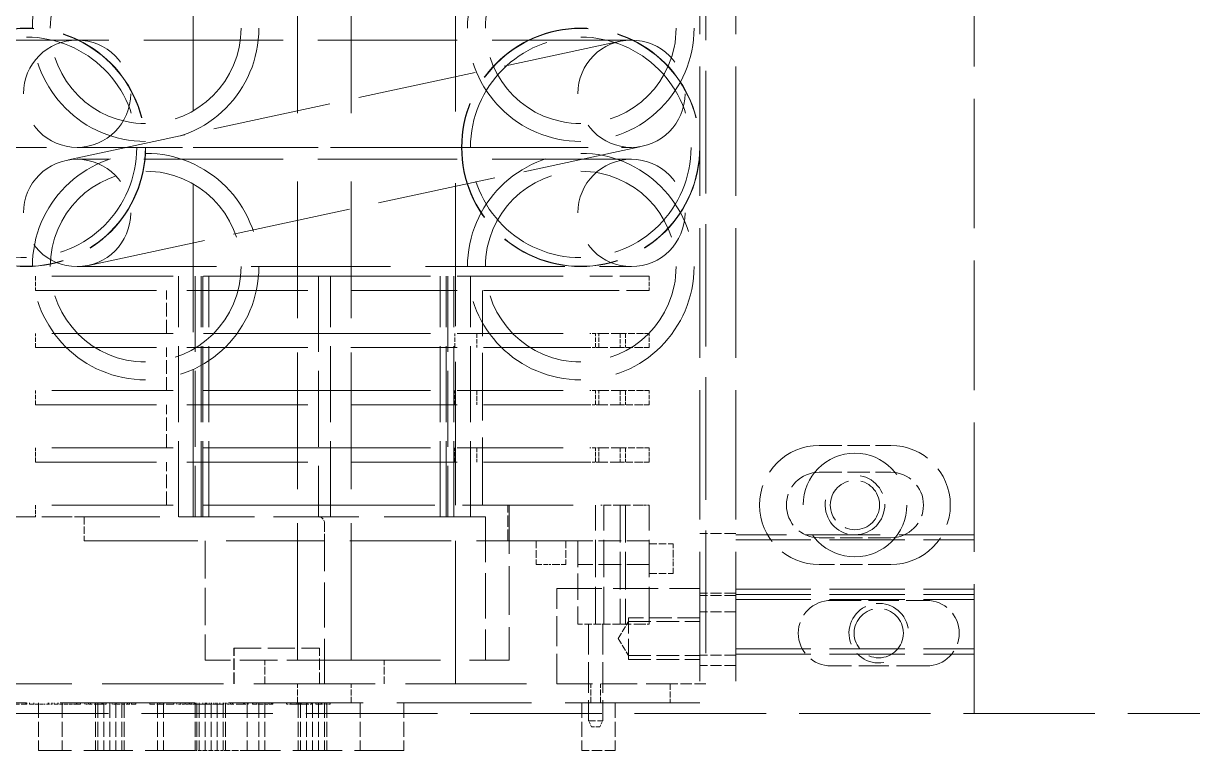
# Model space of a CAD drawing. Header units: millimetres. Extents: x 0 to 5945, y 0 to 4205.
# Drawn here: x 1656.8 to 1754.9, y 2427.4 to 2488.4 of the extents above; entities that cross this region are included whole.
import ezdxf

# ---------------------------------------------------------------- set-up
doc = ezdxf.new("R2010")
doc.units = ezdxf.units.MM
doc.header["$LTSCALE"] = 5
doc.linetypes.add('DASHED', pattern=[0.2067, 0.1654, -0.0413])
doc.layers.add('가려진 것(ISO)', color=2, linetype='DASHED', lineweight=18)

msp = doc.modelspace()

# ---------------------------------------------------------------- linework, layer by layer
at = {"layer": '가려진 것(ISO)', "ltscale": 13.131522}
for p, q in [((1713.576, 2525.457), (1713.576, 2430.457)), ((1716.576, 2525.457), (1716.576, 2430.457)), ((1736.576, 2430.457), (1736.576, 2525.457))]:
    msp.add_line(p, q, dxfattribs=at)
at = {"layer": '가려진 것(ISO)', "ltscale": 14.513788}
for p in [(1693.077, 2522.957), (1693.077, 2432.957)]:
    msp.add_line(p, (1693.077, 2477.957), dxfattribs=at)
at = {"layer": '가려진 것(ISO)', "ltscale": 12.44039}
msp.add_line((1714.076, 2522.957), (1714.076, 2432.957), dxfattribs=at)
at = {"layer": '가려진 것(ISO)', "ltscale": 13.868731}
for p, q in [((1679.827, 2520.957), (1679.827, 2477.957)), ((1684.327, 2520.957), (1684.327, 2477.957)), ((1679.827, 2434.957), (1679.827, 2477.957)), ((1684.327, 2434.957), (1684.327, 2477.957))]:
    msp.add_line(p, q, dxfattribs=at)
at = {"layer": '가려진 것(ISO)', "ltscale": 14.997581}
for p in [(1671.077, 2508.957), (1671.077, 2446.957)]:
    msp.add_line(p, (1671.077, 2477.957), dxfattribs=at)
at = {"layer": '가려진 것(ISO)', "ltscale": 12.267606}
msp.add_line((1661.327, 2486.957), (1604.827, 2486.957), dxfattribs=at)
at = {"layer": '가려진 것(ISO)', "ltscale": 12.048374}
for p, q in [((1706.881, 2486.856), (1660.381, 2476.856)), ((1662.273, 2468.058), (1708.773, 2478.058))]:
    msp.add_line(p, q, dxfattribs=at)
at = {"layer": '가려진 것(ISO)', "ltscale": 14.134887}
for p, q in [((1707.827, 2486.957), (1661.327, 2486.957)), ((1707.827, 2476.957), (1661.327, 2476.957)), ((1661.327, 2467.957), (1707.827, 2467.957))]:
    msp.add_line(p, q, dxfattribs=at)
at = {"layer": '가려진 것(ISO)', "ltscale": 15.070727}
msp.add_line((1630.728, 2477.957), (1661.327, 2477.957), dxfattribs=at)
at = {"layer": '가려진 것(ISO)', "ltscale": 10.700123}
msp.add_line((1661.327, 2477.957), (1671.077, 2477.957), dxfattribs=at)
at = {"layer": '가려진 것(ISO)', "ltscale": 11.145789}
for p, q in [((1671.077, 2477.957), (1693.077, 2477.957)), ((1693.077, 2477.957), (1671.077, 2477.957))]:
    msp.add_line(p, q, dxfattribs=at)
at = {"layer": '가려진 것(ISO)', "ltscale": 13.458772}
msp.add_line((1693.077, 2477.957), (1707.827, 2477.957), dxfattribs=at)
at = {"layer": '가려진 것(ISO)', "ltscale": 12.2857}
for p, q in [((1682.077, 2467.157), (1657.827, 2467.157)), ((1657.827, 2465.957), (1682.077, 2465.957)), ((1682.077, 2462.357), (1657.827, 2462.357)), ((1657.827, 2461.157), (1682.077, 2461.157)), ((1682.077, 2457.557), (1657.827, 2457.557)), ((1657.827, 2456.357), (1682.077, 2456.357)), ((1682.077, 2452.757), (1657.827, 2452.757)), ((1657.827, 2451.557), (1682.077, 2451.557)), ((1682.077, 2447.957), (1657.827, 2447.957))]:
    msp.add_line(p, q, dxfattribs=at)
at = {"layer": '가려진 것(ISO)', "ltscale": 0.457027}
for p, q in [((1657.827, 2467.157), (1657.827, 2465.957)), ((1709.327, 2467.157), (1709.327, 2465.957)), ((1657.827, 2461.157), (1657.827, 2462.357)), ((1693, 2461.157), (1693, 2462.357)), ((1693, 2461.157), (1693, 2462.357)), ((1694.856, 2462.357), (1694.856, 2461.157)), ((1704.823, 2461.157), (1704.823, 2462.357)), ((1705.104, 2461.157), (1705.104, 2462.357)), ((1706.869, 2462.357), (1706.869, 2461.157)), ((1707.327, 2462.357), (1707.327, 2461.157)), ((1709.327, 2461.157), (1709.327, 2462.357)), ((1657.827, 2456.357), (1657.827, 2457.557)), ((1693, 2456.357), (1693, 2457.557)), ((1693, 2456.357), (1693, 2457.557)), ((1694.856, 2457.557), (1694.856, 2456.357)), ((1704.823, 2456.357), (1704.823, 2457.557)), ((1705.104, 2456.357), (1705.104, 2457.557)), ((1706.869, 2457.557), (1706.869, 2456.357)), ((1707.327, 2457.557), (1707.327, 2456.357)), ((1709.327, 2456.357), (1709.327, 2457.557)), ((1657.827, 2451.557), (1657.827, 2452.757)), ((1693, 2451.557), (1693, 2452.757)), ((1693, 2451.557), (1693, 2452.757)), ((1694.856, 2452.757), (1694.856, 2451.557)), ((1704.823, 2451.557), (1704.823, 2452.757)), ((1705.104, 2451.557), (1705.104, 2452.757)), ((1706.869, 2452.757), (1706.869, 2451.557)), ((1707.327, 2452.757), (1707.327, 2451.557)), ((1709.327, 2451.557), (1709.327, 2452.757))]:
    msp.add_line(p, q, dxfattribs=at)
at = {"layer": '가려진 것(ISO)', "ltscale": 7.694874}
for p, q in [((1669.827, 2446.957), (1669.827, 2467.157)), ((1671.227, 2467.157), (1671.227, 2446.957)), ((1671.727, 2446.957), (1671.727, 2467.157)), ((1671.868, 2446.957), (1671.868, 2467.157)), ((1672.368, 2446.957), (1672.368, 2467.157)), ((1681.577, 2467.157), (1681.577, 2446.957)), ((1682.577, 2446.957), (1682.577, 2467.157)), ((1691.786, 2446.957), (1691.786, 2467.157)), ((1692.286, 2446.957), (1692.286, 2467.157)), ((1692.427, 2467.157), (1692.427, 2446.957)), ((1692.927, 2446.957), (1692.927, 2467.157)), ((1694.327, 2446.957), (1694.327, 2467.157))]:
    msp.add_line(p, q, dxfattribs=at)
at = {"layer": '가려진 것(ISO)', "ltscale": 10.764393}
for p, q in [((1682.077, 2467.157), (1704.327, 2467.157)), ((1704.327, 2465.957), (1682.077, 2465.957)), ((1682.077, 2462.357), (1704.327, 2462.357)), ((1704.327, 2461.157), (1682.077, 2461.157)), ((1682.077, 2457.557), (1704.327, 2457.557)), ((1704.327, 2456.357), (1682.077, 2456.357)), ((1682.077, 2452.757), (1704.327, 2452.757)), ((1704.327, 2451.557), (1682.077, 2451.557))]:
    msp.add_line(p, q, dxfattribs=at)
at = {"layer": '가려진 것(ISO)', "ltscale": 2.991791}
for p, q in [((1709.327, 2467.157), (1704.327, 2467.157)), ((1704.327, 2465.957), (1709.327, 2465.957))]:
    msp.add_line(p, q, dxfattribs=at)
at = {"layer": '가려진 것(ISO)', "ltscale": 1.371282}
for p, q in [((1668.827, 2462.357), (1668.827, 2465.957)), ((1668.827, 2457.557), (1668.827, 2461.157)), ((1668.827, 2452.757), (1668.827, 2456.357)), ((1668.827, 2447.957), (1668.827, 2451.557))]:
    msp.add_line(p, q, dxfattribs=at)
at = {"layer": '가려진 것(ISO)', "ltscale": 6.856808}
msp.add_line((1695.327, 2447.957), (1695.327, 2465.957), dxfattribs=at)
at = {"layer": '가려진 것(ISO)', "ltscale": 0.117238}
for p, q in [((1704.635, 2462.357), (1704.327, 2462.357)), ((1704.327, 2461.157), (1704.635, 2461.157)), ((1704.635, 2457.557), (1704.327, 2457.557)), ((1704.327, 2456.357), (1704.635, 2456.357)), ((1704.635, 2452.757), (1704.327, 2452.757)), ((1704.327, 2451.557), (1704.635, 2451.557))]:
    msp.add_line(p, q, dxfattribs=at)
at = {"layer": '가려진 것(ISO)', "ltscale": 0.287355}
for p, q in [((1704.635, 2462.357), (1705.104, 2462.357)), ((1705.104, 2461.157), (1704.635, 2461.157)), ((1704.635, 2457.557), (1705.104, 2457.557)), ((1705.104, 2456.357), (1704.635, 2456.357)), ((1704.635, 2452.757), (1705.104, 2452.757)), ((1705.104, 2451.557), (1704.635, 2451.557))]:
    msp.add_line(p, q, dxfattribs=at)
at = {"layer": '가려진 것(ISO)', "ltscale": 0.985736}
for p, q in [((1705.104, 2462.357), (1706.869, 2462.357)), ((1706.869, 2461.157), (1705.104, 2461.157)), ((1705.104, 2457.557), (1706.869, 2457.557)), ((1706.869, 2456.357), (1705.104, 2456.357)), ((1705.104, 2452.757), (1706.869, 2452.757)), ((1706.869, 2451.557), (1705.104, 2451.557))]:
    msp.add_line(p, q, dxfattribs=at)
at = {"layer": '가려진 것(ISO)', "ltscale": 0.670617}
for p, q in [((1706.869, 2462.357), (1708.63, 2462.357)), ((1708.63, 2461.157), (1706.869, 2461.157)), ((1706.869, 2457.557), (1708.63, 2457.557)), ((1708.63, 2456.357), (1706.869, 2456.357)), ((1706.869, 2452.757), (1708.63, 2452.757)), ((1708.63, 2451.557), (1706.869, 2451.557))]:
    msp.add_line(p, q, dxfattribs=at)
at = {"layer": '가려진 것(ISO)', "ltscale": 0.242476}
for p, q in [((1708.63, 2462.357), (1709.108, 2462.357)), ((1709.108, 2461.157), (1708.63, 2461.157)), ((1708.63, 2457.557), (1709.108, 2457.557)), ((1709.108, 2456.357), (1708.63, 2456.357)), ((1708.63, 2452.757), (1709.108, 2452.757)), ((1709.108, 2451.557), (1708.63, 2451.557))]:
    msp.add_line(p, q, dxfattribs=at)
at = {"layer": '가려진 것(ISO)', "ltscale": 0.566028}
for p, q in [((1709.327, 2462.357), (1709.108, 2462.357)), ((1709.108, 2461.157), (1709.327, 2461.157)), ((1709.327, 2457.557), (1709.108, 2457.557)), ((1709.108, 2456.357), (1709.327, 2456.357)), ((1709.327, 2452.757), (1709.108, 2452.757)), ((1709.108, 2451.557), (1709.327, 2451.557))]:
    msp.add_line(p, q, dxfattribs=at)
at = {"layer": '가려진 것(ISO)', "ltscale": 2.285536}
for p, q in [((1723.576, 2452.957), (1729.576, 2452.957)), ((1723.576, 2450.707), (1729.576, 2450.707)), ((1729.576, 2445.207), (1723.576, 2445.207)), ((1709.327, 2444.957), (1703.327, 2444.957)), ((1709.327, 2442.957), (1703.327, 2442.957)), ((1729.576, 2442.957), (1723.576, 2442.957)), ((1713.576, 2438.507), (1707.576, 2438.507)), ((1707.576, 2438.182), (1713.576, 2438.182)), ((1707.576, 2435.332), (1713.576, 2435.332)), ((1707.576, 2435.007), (1713.576, 2435.007))]:
    msp.add_line(p, q, dxfattribs=at)
at = {"layer": '가려진 것(ISO)', "ltscale": 0.380839}
msp.add_line((1657.827, 2447.957), (1657.827, 2446.957), dxfattribs=at)
at = {"layer": '가려진 것(ISO)', "ltscale": 11.209899}
msp.add_line((1682.077, 2447.957), (1705.248, 2447.957), dxfattribs=at)
at = {"layer": '가려진 것(ISO)', "ltscale": 1.142718}
for p, q in [((1697.447, 2444.957), (1697.447, 2447.957)), ((1716.576, 2445.557), (1713.576, 2445.557)), ((1716.576, 2440.557), (1713.576, 2440.557)), ((1716.576, 2440.357), (1713.576, 2440.357)), ((1716.576, 2439.007), (1713.576, 2439.007)), ((1674.482, 2432.957), (1674.482, 2435.957)), ((1674.507, 2432.957), (1674.507, 2435.957)), ((1681.669, 2432.957), (1681.669, 2435.957)), ((1716.576, 2435.357), (1713.576, 2435.357)), ((1716.576, 2434.507), (1713.576, 2434.507)), ((1714.076, 2432.957), (1711.076, 2432.957))]:
    msp.add_line(p, q, dxfattribs=at)
at = {"layer": '가려진 것(ISO)', "ltscale": 4.952111}
msp.add_line((1697.577, 2447.957), (1697.577, 2434.957), dxfattribs=at)
at = {"layer": '가려진 것(ISO)', "ltscale": 3.809293}
for p, q in [((1704.823, 2437.957), (1704.823, 2447.957)), ((1705.498, 2437.957), (1705.498, 2447.957)), ((1706.869, 2447.957), (1706.869, 2437.957)), ((1707.327, 2447.957), (1707.327, 2437.957)), ((1709.327, 2437.957), (1709.327, 2447.957)), ((1672.077, 2444.957), (1672.077, 2434.957)), ((1682.077, 2434.957), (1672.077, 2434.957))]:
    msp.add_line(p, q, dxfattribs=at)
at = {"layer": '가려진 것(ISO)', "ltscale": 0.149495}
for p, q in [((1705.248, 2447.957), (1705.498, 2447.957)), ((1705.498, 2437.957), (1705.248, 2437.957))]:
    msp.add_line(p, q, dxfattribs=at)
at = {"layer": '가려진 것(ISO)', "ltscale": 0.765764}
for p, q in [((1705.498, 2447.957), (1706.869, 2447.957)), ((1706.869, 2437.957), (1705.498, 2437.957))]:
    msp.add_line(p, q, dxfattribs=at)
at = {"layer": '가려진 것(ISO)', "ltscale": 1.061174}
for p, q in [((1706.869, 2447.957), (1708.906, 2447.957)), ((1708.906, 2437.957), (1706.869, 2437.957))]:
    msp.add_line(p, q, dxfattribs=at)
at = {"layer": '가려진 것(ISO)', "ltscale": 0.220967}
for p, q in [((1708.906, 2447.957), (1709.327, 2447.957)), ((1709.327, 2437.957), (1708.906, 2437.957))]:
    msp.add_line(p, q, dxfattribs=at)
at = {"layer": '가려진 것(ISO)', "ltscale": 2.679769}
msp.add_line((1660.594, 2446.957), (1653.559, 2446.957), dxfattribs=at)
at = {"layer": '가려진 것(ISO)', "ltscale": 0.997552}
msp.add_line((1661.932, 2446.957), (1660.594, 2446.957), dxfattribs=at)
at = {"layer": '가려진 것(ISO)', "ltscale": 7.673842}
msp.add_line((1661.932, 2446.957), (1682.077, 2446.957), dxfattribs=at)
at = {"layer": '가려진 것(ISO)', "ltscale": 0.761779}
for p, q in [((1661.932, 2446.957), (1661.932, 2444.957)), ((1699.827, 2444.957), (1699.827, 2442.957)), ((1702.327, 2444.957), (1702.327, 2442.957)), ((1709.327, 2444.707), (1711.327, 2444.707)), ((1709.327, 2442.207), (1711.327, 2442.207)), ((1677.077, 2432.957), (1677.077, 2434.957)), ((1687.077, 2432.957), (1687.077, 2434.957))]:
    msp.add_line(p, q, dxfattribs=at)
at = {"layer": '가려진 것(ISO)', "ltscale": 10.259192}
msp.add_line((1695.577, 2446.957), (1682.077, 2446.957), dxfattribs=at)
at = {"layer": '가려진 것(ISO)', "ltscale": 0.897467}
msp.add_line((1682.077, 2446.457), (1682.077, 2444.957), dxfattribs=at)
at = {"layer": '가려진 것(ISO)', "ltscale": 4.571172}
for p, q in [((1695.577, 2446.957), (1695.577, 2434.957)), ((1682.077, 2432.957), (1682.077, 2444.957)), ((1701.576, 2440.957), (1713.576, 2440.957))]:
    msp.add_line(p, q, dxfattribs=at)
at = {"layer": '가려진 것(ISO)', "ltscale": 7.618686}
for p, q in [((1736.576, 2445.457), (1716.576, 2445.457)), ((1716.576, 2445.024), (1736.576, 2445.024)), ((1716.576, 2440.89), (1736.576, 2440.89)), ((1716.576, 2440.457), (1736.576, 2440.457)), ((1716.576, 2440.024), (1736.576, 2440.024)), ((1716.576, 2435.89), (1736.576, 2435.89)), ((1716.576, 2435.457), (1736.576, 2435.457))]:
    msp.add_line(p, q, dxfattribs=at)
at = {"layer": '가려진 것(ISO)', "ltscale": 11.501881}
msp.add_line((1661.932, 2444.957), (1682.077, 2444.957), dxfattribs=at)
at = {"layer": '가려진 것(ISO)', "ltscale": 10.2806}
msp.add_line((1703.327, 2444.957), (1682.077, 2444.957), dxfattribs=at)
at = {"layer": '가려진 것(ISO)', "ltscale": 2.666475}
msp.add_line((1703.327, 2444.957), (1703.327, 2437.957), dxfattribs=at)
at = {"layer": '가려진 것(ISO)', "ltscale": 0.598278}
for p, q in [((1711.327, 2443.707), (1711.327, 2444.707)), ((1711.327, 2442.207), (1711.327, 2443.207)), ((1699.827, 2442.957), (1700.827, 2442.957)), ((1701.327, 2442.957), (1702.327, 2442.957))]:
    msp.add_line(p, q, dxfattribs=at)
at = {"layer": '가려진 것(ISO)', "ltscale": 0.19037}
for p, q in [((1711.327, 2443.707), (1711.327, 2443.207)), ((1701.327, 2442.957), (1700.827, 2442.957))]:
    msp.add_line(p, q, dxfattribs=at)
at = {"layer": '가려진 것(ISO)', "ltscale": 3.047415}
for p, q in [((1701.576, 2432.957), (1701.576, 2440.957)), ((1724.576, 2439.957), (1732.576, 2439.957)), ((1732.576, 2434.457), (1724.576, 2434.457))]:
    msp.add_line(p, q, dxfattribs=at)
at = {"layer": '가려진 것(ISO)', "ltscale": 2.094223}
msp.add_line((1707.576, 2435.007), (1707.576, 2438.507), dxfattribs=at)
at = {"layer": '가려진 것(ISO)', "ltscale": 0.731631}
msp.add_line((1705.248, 2437.957), (1703.327, 2437.957), dxfattribs=at)
at = {"layer": '가려진 것(ISO)', "ltscale": 3.085509}
for p, q in [((1704.227, 2437.957), (1704.227, 2429.857)), ((1705.427, 2437.957), (1705.427, 2429.857))]:
    msp.add_line(p, q, dxfattribs=at)
at = {"layer": '가려진 것(ISO)', "ltscale": 0.633194}
for q in [(1707.576, 2438.182), (1707.576, 2435.332)]:
    msp.add_line((1706.72, 2436.757), q, dxfattribs=at)
at = {"layer": '가려진 것(ISO)', "ltscale": 0.013584}
msp.add_line((1674.482, 2435.957), (1674.507, 2435.957), dxfattribs=at)
at = {"layer": '가려진 것(ISO)', "ltscale": 2.728328}
msp.add_line((1674.507, 2435.957), (1681.669, 2435.957), dxfattribs=at)
at = {"layer": '가려진 것(ISO)', "ltscale": 11.779073}
msp.add_line((1682.077, 2434.957), (1697.577, 2434.957), dxfattribs=at)
at = {"layer": '가려진 것(ISO)', "ltscale": 12.302163}
msp.add_line((1612.576, 2432.957), (1701.576, 2432.957), dxfattribs=at)
at = {"layer": '가려진 것(ISO)', "ltscale": 0.609403}
for p, q in [((1679.827, 2431.357), (1679.827, 2432.957)), ((1684.327, 2431.357), (1684.327, 2432.957)), ((1704.427, 2431.357), (1704.427, 2432.957)), ((1705.227, 2431.357), (1705.227, 2432.957)), ((1711.076, 2432.957), (1711.076, 2431.357))]:
    msp.add_line(p, q, dxfattribs=at)
at = {"layer": '가려진 것(ISO)', "ltscale": 3.618824}
msp.add_line((1701.576, 2432.957), (1711.076, 2432.957), dxfattribs=at)
at = {"layer": '가려진 것(ISO)', "ltscale": 13.3425}
msp.add_line((1788.076, 2430.457), (1526.076, 2430.457), dxfattribs=at)
at = {"layer": '가려진 것(ISO)', "ltscale": 13.66715}
msp.add_line((1713.576, 2431.357), (1600.576, 2431.357), dxfattribs=at)
at = {"layer": '가려진 것(ISO)', "ltscale": 0.595697}
msp.add_line((1657.115, 2431.257), (1655.551, 2431.257), dxfattribs=at)
at = {"layer": '가려진 것(ISO)', "ltscale": 0.037994}
for p, q in [((1657.032, 2431.357), (1657.032, 2431.257)), ((1657.115, 2431.357), (1657.115, 2431.257)), ((1657.338, 2431.357), (1657.338, 2431.257)), ((1657.684, 2431.357), (1657.684, 2431.257)), ((1658.902, 2431.357), (1658.902, 2431.257)), ((1658.944, 2431.357), (1658.944, 2431.257)), ((1659.208, 2431.357), (1659.208, 2431.257)), ((1659.21, 2431.357), (1659.21, 2431.257)), ((1659.234, 2431.357), (1659.234, 2431.257)), ((1659.402, 2431.357), (1659.402, 2431.257)), ((1659.702, 2431.357), (1659.702, 2431.257)), ((1659.749, 2431.357), (1659.749, 2431.257)), ((1661.266, 2431.357), (1661.266, 2431.257)), ((1661.313, 2431.357), (1661.313, 2431.257)), ((1661.613, 2431.357), (1661.613, 2431.257)), ((1661.977, 2431.357), (1661.977, 2431.257)), ((1662.287, 2431.357), (1662.287, 2431.257)), ((1662.449, 2431.357), (1662.449, 2431.257)), ((1663.393, 2431.357), (1663.393, 2431.257)), ((1663.456, 2431.357), (1663.456, 2431.257)), ((1663.766, 2431.357), (1663.766, 2431.257)), ((1664.273, 2431.357), (1664.273, 2431.257)), ((1664.605, 2431.357), (1664.605, 2431.257)), ((1665.549, 2431.357), (1665.549, 2431.257)), ((1665.733, 2431.357), (1665.733, 2431.257)), ((1665.897, 2431.357), (1665.897, 2431.257)), ((1666.244, 2431.357), (1666.244, 2431.257)), ((1667.423, 2431.357), (1667.423, 2431.257)), ((1668.262, 2431.357), (1668.262, 2431.257)), ((1668.594, 2431.357), (1668.594, 2431.257)), ((1669.433, 2431.357), (1669.433, 2431.257)), ((1669.686, 2431.357), (1669.686, 2431.257)), ((1670.018, 2431.357), (1670.018, 2431.257)), ((1670.399, 2431.357), (1670.399, 2431.257)), ((1670.731, 2431.357), (1670.731, 2431.257)), ((1670.762, 2431.357), (1670.762, 2431.257)), ((1670.903, 2431.357), (1670.903, 2431.257)), ((1671.189, 2431.357), (1671.189, 2431.257)), ((1671.25, 2431.357), (1671.25, 2431.257)), ((1671.57, 2431.257), (1671.57, 2431.357)), ((1671.886, 2431.357), (1671.886, 2431.257)), ((1672.113, 2431.357), (1672.113, 2431.257)), ((1672.204, 2431.357), (1672.204, 2431.257)), ((1672.392, 2431.357), (1672.392, 2431.257)), ((1672.589, 2431.357), (1672.589, 2431.257)), ((1672.802, 2431.357), (1672.802, 2431.257)), ((1672.976, 2431.357), (1672.976, 2431.257)), ((1673.067, 2431.357), (1673.067, 2431.257)), ((1673.294, 2431.357), (1673.294, 2431.257)), ((1673.645, 2431.357), (1673.645, 2431.257)), ((1673.882, 2431.357), (1673.882, 2431.257)), ((1674.192, 2431.357), (1674.192, 2431.257)), ((1674.354, 2431.357), (1674.354, 2431.257)), ((1675.298, 2431.357), (1675.298, 2431.257)), ((1675.36, 2431.357), (1675.36, 2431.257)), ((1675.67, 2431.357), (1675.67, 2431.257)), ((1676.053, 2431.357), (1676.053, 2431.257)), ((1676.072, 2431.357), (1676.072, 2431.257)), ((1676.078, 2431.357), (1676.078, 2431.257)), ((1676.418, 2431.357), (1676.418, 2431.257)), ((1677.407, 2431.357), (1677.407, 2431.257)), ((1677.632, 2431.357), (1677.632, 2431.257)), ((1677.656, 2431.357), (1677.656, 2431.257)), ((1677.753, 2431.357), (1677.753, 2431.257)), ((1678.898, 2431.357), (1678.898, 2431.257)), ((1679.254, 2431.357), (1679.254, 2431.257)), ((1679.759, 2431.357), (1679.759, 2431.257)), ((1679.947, 2431.357), (1679.947, 2431.257)), ((1680.117, 2431.357), (1680.117, 2431.257)), ((1680.64, 2431.357), (1680.64, 2431.257)), ((1680.978, 2431.357), (1680.978, 2431.257)), ((1681.343, 2431.357), (1681.343, 2431.257)), ((1681.797, 2431.357), (1681.797, 2431.257)), ((1681.86, 2431.357), (1681.86, 2431.257)), ((1682.119, 2431.357), (1682.119, 2431.257)), ((1682.563, 2431.357), (1682.563, 2431.257))]:
    msp.add_line(p, q, dxfattribs=at)
at = {"layer": '가려진 것(ISO)', "ltscale": 1.523657}
for p, q in [((1658.093, 2431.357), (1658.093, 2427.357)), ((1660.078, 2431.357), (1660.078, 2427.357)), ((1662.875, 2431.357), (1662.875, 2427.357)), ((1663.075, 2431.357), (1663.075, 2427.357)), ((1663.575, 2431.357), (1663.575, 2427.357)), ((1664.074, 2431.357), (1664.074, 2427.357)), ((1664.573, 2431.357), (1664.573, 2427.357)), ((1665.073, 2431.357), (1665.073, 2427.357)), ((1665.273, 2431.357), (1665.273, 2427.357)), ((1668.07, 2431.357), (1668.07, 2427.357)), ((1668.578, 2431.357), (1668.578, 2427.357)), ((1671.241, 2431.357), (1671.241, 2427.357)), ((1671.375, 2431.357), (1671.375, 2427.357)), ((1671.575, 2431.357), (1671.575, 2427.357)), ((1672.075, 2431.357), (1672.075, 2427.357)), ((1672.574, 2431.357), (1672.574, 2427.357)), ((1673.073, 2431.357), (1673.073, 2427.357)), ((1673.573, 2431.357), (1673.573, 2427.357)), ((1673.773, 2431.357), (1673.773, 2427.357)), ((1675.593, 2431.357), (1675.593, 2427.357)), ((1676.57, 2431.357), (1676.57, 2427.357)), ((1677.078, 2431.357), (1677.078, 2427.357)), ((1679.875, 2431.357), (1679.875, 2427.357)), ((1680.075, 2431.357), (1680.075, 2427.357)), ((1680.575, 2431.357), (1680.575, 2427.357)), ((1681.074, 2431.357), (1681.074, 2427.357)), ((1681.573, 2431.357), (1681.573, 2427.357)), ((1682.073, 2431.357), (1682.073, 2427.357)), ((1682.273, 2431.357), (1682.273, 2427.357)), ((1685.07, 2431.357), (1685.07, 2427.357)), ((1688.741, 2431.357), (1688.741, 2427.357)), ((1703.676, 2431.357), (1703.676, 2427.357)), ((1706.476, 2431.357), (1706.476, 2427.357))]:
    msp.add_line(p, q, dxfattribs=at)
at = {"layer": '가려진 것(ISO)', "ltscale": 0.179719}
for p, q in [((1662.449, 2431.257), (1661.977, 2431.257)), ((1674.354, 2431.257), (1673.882, 2431.257))]:
    msp.add_line(p, q, dxfattribs=at)
at = {"layer": '가려진 것(ISO)', "ltscale": 0.845859}
for p, q in [((1663.456, 2431.257), (1662.449, 2431.257)), ((1675.36, 2431.257), (1674.354, 2431.257))]:
    msp.add_line(p, q, dxfattribs=at)
at = {"layer": '가려진 것(ISO)', "ltscale": 0.117979}
for p, q in [((1663.766, 2431.257), (1663.456, 2431.257)), ((1675.67, 2431.257), (1675.36, 2431.257))]:
    msp.add_line(p, q, dxfattribs=at)
at = {"layer": '가려진 것(ISO)', "ltscale": 0.216764}
msp.add_line((1664.842, 2431.257), (1664.273, 2431.257), dxfattribs=at)
at = {"layer": '가려진 것(ISO)', "ltscale": 0.765483}
msp.add_line((1669.433, 2431.257), (1667.423, 2431.257), dxfattribs=at)
at = {"layer": '가려진 것(ISO)', "ltscale": 0.245319}
msp.add_line((1670.33, 2431.257), (1669.686, 2431.257), dxfattribs=at)
at = {"layer": '가려진 것(ISO)', "ltscale": 0.192825}
msp.add_line((1671.57, 2431.257), (1671.25, 2431.257), dxfattribs=at)
at = {"layer": '가려진 것(ISO)', "ltscale": 0.98022}
msp.add_line((1672.392, 2431.257), (1671.57, 2431.257), dxfattribs=at)
at = {"layer": '가려진 것(ISO)', "ltscale": 0.155795}
msp.add_line((1672.802, 2431.257), (1672.392, 2431.257), dxfattribs=at)
at = {"layer": '가려진 것(ISO)', "ltscale": 1.004908}
msp.add_line((1673.645, 2431.257), (1672.802, 2431.257), dxfattribs=at)
at = {"layer": '가려진 것(ISO)', "ltscale": 0.006846}
msp.add_line((1676.072, 2431.257), (1676.053, 2431.257), dxfattribs=at)
at = {"layer": '가려진 것(ISO)', "ltscale": 0.135729}
msp.add_line((1679.254, 2431.257), (1678.898, 2431.257), dxfattribs=at)
at = {"layer": '가려진 것(ISO)', "ltscale": 0.833822}
for p, q in [((1679.947, 2431.257), (1679.254, 2431.257)), ((1680.64, 2431.257), (1679.947, 2431.257))]:
    msp.add_line(p, q, dxfattribs=at)
at = {"layer": '가려진 것(ISO)', "ltscale": 0.128783}
msp.add_line((1680.978, 2431.257), (1680.64, 2431.257), dxfattribs=at)
at = {"layer": '가려진 것(ISO)', "ltscale": 0.098685}
msp.add_line((1682.119, 2431.257), (1681.86, 2431.257), dxfattribs=at)
at = {"layer": '가려진 것(ISO)', "ltscale": 0.168915}
msp.add_line((1682.563, 2431.257), (1682.119, 2431.257), dxfattribs=at)
at = {"layer": '가려진 것(ISO)', "ltscale": 0.717954}
msp.add_line((1704.227, 2429.857), (1705.427, 2429.857), dxfattribs=at)
at = {"layer": '가려진 것(ISO)', "ltscale": 0.212852}
for p, q in [((1704.477, 2429.357), (1704.227, 2429.857)), ((1705.177, 2429.357), (1705.427, 2429.857))]:
    msp.add_line(p, q, dxfattribs=at)
at = {"layer": '가려진 것(ISO)', "ltscale": 0.418765}
msp.add_line((1705.177, 2429.357), (1704.477, 2429.357), dxfattribs=at)
at = {"layer": '가려진 것(ISO)', "ltscale": 4.970381}
msp.add_line((1671.141, 2427.357), (1658.093, 2427.357), dxfattribs=at)
at = {"layer": '가려진 것(ISO)', "ltscale": 0.03796}
msp.add_line((1671.241, 2427.357), (1671.141, 2427.357), dxfattribs=at)
at = {"layer": '가려진 것(ISO)', "ltscale": 0.051129}
msp.add_line((1671.375, 2427.357), (1671.241, 2427.357), dxfattribs=at)
at = {"layer": '가려진 것(ISO)', "ltscale": 0.107544}
for p, q in [((1671.575, 2427.357), (1671.375, 2427.357)), ((1673.773, 2427.357), (1673.573, 2427.357))]:
    msp.add_line(p, q, dxfattribs=at)
at = {"layer": '가려진 것(ISO)', "ltscale": 0.269014}
msp.add_line((1672.075, 2427.357), (1671.575, 2427.357), dxfattribs=at)
at = {"layer": '가려진 것(ISO)', "ltscale": 0.269012}
msp.add_line((1672.574, 2427.357), (1672.075, 2427.357), dxfattribs=at)
at = {"layer": '가려진 것(ISO)', "ltscale": 0.268898}
msp.add_line((1673.073, 2427.357), (1672.574, 2427.357), dxfattribs=at)
at = {"layer": '가려진 것(ISO)', "ltscale": 0.269009}
msp.add_line((1673.573, 2427.357), (1673.073, 2427.357), dxfattribs=at)
at = {"layer": '가려진 것(ISO)', "ltscale": 0.693335}
msp.add_line((1675.593, 2427.357), (1673.773, 2427.357), dxfattribs=at)
at = {"layer": '가려진 것(ISO)', "ltscale": 5.00844}
msp.add_line((1688.741, 2427.357), (1675.593, 2427.357), dxfattribs=at)
at = {"layer": '가려진 것(ISO)', "ltscale": 1.0665}
msp.add_line((1706.476, 2427.357), (1703.676, 2427.357), dxfattribs=at)
at = {"layer": '가려진 것(ISO)', "ltscale": 14.438863}
for centre in [(1667.076, 2487.957), (1703.576, 2487.957), (1667.076, 2467.957), (1703.576, 2467.957)]:
    msp.add_circle(centre, 9.5, dxfattribs=at)
at = {"layer": '가려진 것(ISO)', "ltscale": 12.159042}
for centre, radius in [((1667.076, 2487.957), 8), ((1703.576, 2487.957), 8), ((1657.077, 2477.957), 10), ((1703.577, 2477.957), 10), ((1667.076, 2467.957), 8), ((1703.576, 2467.957), 8)]:
    msp.add_circle(centre, radius, dxfattribs=at)
at = {"layer": '가려진 것(ISO)', "ltscale": 12.128645}
for centre in [(1657.077, 2477.957), (1657.077, 2477.957), (1703.577, 2477.957), (1703.577, 2477.957)]:
    msp.add_circle(centre, 9.975, dxfattribs=at)
at = {"layer": '가려진 것(ISO)', "ltscale": 14.058893}
for centre in [(1657.077, 2477.957), (1703.577, 2477.957)]:
    msp.add_circle(centre, 9.25, dxfattribs=at)
at = {"layer": '가려진 것(ISO)', "ltscale": 13.678923}
for centre in [(1661.327, 2482.457), (1707.827, 2482.457), (1661.327, 2472.457), (1707.827, 2472.457)]:
    msp.add_circle(centre, 4.5, dxfattribs=at)
at = {"layer": '가려진 것(ISO)', "ltscale": 13.222959}
msp.add_circle((1726.576, 2447.957), 4.35, dxfattribs=at)
at = {"layer": '가려진 것(ISO)', "ltscale": 4.94729}
for centre in [(1726.576, 2447.957), (1728.576, 2437.207)]:
    msp.add_circle(centre, 2.067, dxfattribs=at)
at = {"layer": '가려진 것(ISO)', "ltscale": 5.983681}
for centre, start, end in [((1723.576, 2447.957), 90, 270), ((1729.576, 2447.957), 270, 90)]:
    msp.add_arc(centre, 5, start, end, dxfattribs=at)
at = {"layer": '가려진 것(ISO)', "ltscale": 3.290979}
for centre, start, end in [((1723.576, 2447.957), 90, 270), ((1729.576, 2447.957), 270, 90), ((1724.576, 2437.207), 90, 270), ((1732.576, 2437.207), 270, 90)]:
    msp.add_arc(centre, 2.75, start, end, dxfattribs=at)
at = {"layer": '가려진 것(ISO)', "ltscale": 4.487736}
for centre, start, end in [((1726.576, 2447.957), 170, 80), ((1726.576, 2447.957), 170, 80), ((1728.576, 2437.207), 10, 280)]:
    msp.add_arc(centre, 2.5, start, end, dxfattribs=at)
at = {"layer": '가려진 것(ISO)', "ltscale": 0.299089}
msp.add_arc((1681.577, 2446.457), 0.5, 0, 90, dxfattribs=at)
at = {"layer": '가려진 것(ISO)', "ltscale": 0.390475}
msp.add_open_spline([(1657.65, 2431.257), (1657.545, 2431.257), (1657.469, 2431.257), (1657.387, 2431.257), (1657.357, 2431.257), (1657.338, 2431.257)], degree=3, knots=[-0.2254863, -0.2254863, -0.2254863, -0.2254863, -0.0850163, -0.0850163, 0, 0, 0, 0], dxfattribs=at)
at = {"layer": '가려진 것(ISO)', "ltscale": 0.346764}
msp.add_open_spline([(1658.462, 2431.257), (1658.374, 2431.257), (1658.286, 2431.257), (1658.119, 2431.257), (1658.042, 2431.257), (1657.845, 2431.257), (1657.74, 2431.257), (1657.65, 2431.257)], degree=3, knots=[-0.09186613, -0.09186613, -0.09186613, -0.09186613, -0.06537917, -0.06537917, -0.04050885, -0.04050885, 0, 0, 0, 0], dxfattribs=at)
at = {"layer": '가려진 것(ISO)', "ltscale": 0.169803}
msp.add_open_spline([(1658.902, 2431.257), (1658.835, 2431.257), (1658.767, 2431.257), (1658.663, 2431.257), (1658.582, 2431.257), (1658.462, 2431.257)], degree=3, knots=[-0.1064402, -0.1064402, -0.1064402, -0.1064402, -0.0359768, -0.0359768, 0, 0, 0, 0], dxfattribs=at)
at = {"layer": '가려진 것(ISO)', "ltscale": 0.138305}
msp.add_open_spline([(1659.234, 2431.257), (1659.179, 2431.257), (1659.124, 2431.257), (1659.038, 2431.257), (1658.978, 2431.257), (1658.902, 2431.257)], degree=3, knots=[-0.07065696, -0.07065696, -0.07065696, -0.07065696, -0.02390108, -0.02390108, 0, 0, 0, 0], dxfattribs=at)
at = {"layer": '가려진 것(ISO)', "ltscale": 0.39266}
msp.add_open_spline([(1659.702, 2431.257), (1659.601, 2431.257), (1659.529, 2431.257), (1659.45, 2431.257), (1659.421, 2431.257), (1659.402, 2431.257)], degree=3, knots=[-0.223225, -0.223225, -0.223225, -0.223225, -0.0851449, -0.0851449, 0, 0, 0, 0], dxfattribs=at)
at = {"layer": '가려진 것(ISO)', "ltscale": 0.343036}
msp.add_open_spline([(1660.506, 2431.257), (1660.417, 2431.257), (1660.327, 2431.257), (1660.157, 2431.257), (1660.078, 2431.257), (1659.887, 2431.257), (1659.787, 2431.257), (1659.702, 2431.257)], degree=3, knots=[-0.09046286, -0.09046286, -0.09046286, -0.09046286, -0.06371927, -0.06371927, -0.03857522, -0.03857522, 0, 0, 0, 0], dxfattribs=at)
at = {"layer": '가려진 것(ISO)', "ltscale": 0.3435}
msp.add_open_spline([(1661.313, 2431.257), (1661.264, 2431.257), (1661.209, 2431.257), (1661.075, 2431.257), (1661.003, 2431.257), (1660.81, 2431.257), (1660.659, 2431.257), (1660.506, 2431.257)], degree=3, knots=[-0.07630932, -0.07630932, -0.07630932, -0.07630932, -0.06268834, -0.06268834, -0.04589851, -0.04589851, 0, 0, 0, 0], dxfattribs=at)
at = {"layer": '가려진 것(ISO)', "ltscale": 0.392657}
msp.add_open_spline([(1661.613, 2431.257), (1661.593, 2431.257), (1661.564, 2431.257), (1661.465, 2431.257), (1661.4, 2431.257), (1661.313, 2431.257)], degree=3, knots=[-0.08490327, -0.08490327, -0.08490327, -0.08490327, -0.04044979, -0.04044979, 0, 0, 0, 0], dxfattribs=at)
at = {"layer": '가려진 것(ISO)', "ltscale": 0.354481}
msp.add_open_spline([(1665.737, 2431.257), (1665.634, 2431.257), (1665.515, 2431.257), (1665.331, 2431.257), (1665.178, 2431.257), (1664.842, 2431.257)], degree=3, knots=[-0.2916948, -0.2916948, -0.2916948, -0.2916948, -0.1009521, -0.1009521, 0, 0, 0, 0], dxfattribs=at)
at = {"layer": '가려진 것(ISO)', "ltscale": 0.465008}
msp.add_open_spline([(1666.244, 2431.257), (1666.238, 2431.257), (1666.229, 2431.257), (1666.151, 2431.257), (1666.092, 2431.257), (1665.959, 2431.257), (1665.858, 2431.257), (1665.737, 2431.257)], degree=3, knots=[-0.09695582, -0.09695582, -0.09695582, -0.09695582, -0.07176931, -0.07176931, -0.04346257, -0.04346257, 0, 0, 0, 0], dxfattribs=at)
at = {"layer": '가려진 것(ISO)', "ltscale": 0.251296}
msp.add_open_spline([(1670.966, 2431.257), (1670.924, 2431.257), (1670.879, 2431.257), (1670.785, 2431.257), (1670.738, 2431.257), (1670.571, 2431.257), (1670.45, 2431.257), (1670.33, 2431.257)], degree=3, knots=[-0.06604716, -0.06604716, -0.06604716, -0.06604716, -0.05079634, -0.05079634, -0.03603569, -0.03603569, 0, 0, 0, 0], dxfattribs=at)
at = {"layer": '가려진 것(ISO)', "ltscale": 0.245819}
msp.add_open_spline([(1671.25, 2431.257), (1671.247, 2431.257), (1671.243, 2431.257), (1671.21, 2431.257), (1671.189, 2431.257), (1671.098, 2431.257), (1671.038, 2431.257), (1670.966, 2431.257)], degree=3, knots=[-0.07929908, -0.07929908, -0.07929908, -0.07929908, -0.04790155, -0.04790155, -0.02552841, -0.02552841, 0, 0, 0, 0], dxfattribs=at)
at = {"layer": '가려진 것(ISO)', "ltscale": 0.469632}
msp.add_open_spline([(1676.912, 2431.257), (1676.839, 2431.257), (1676.766, 2431.257), (1676.629, 2431.257), (1676.564, 2431.257), (1676.386, 2431.257), (1676.307, 2431.257), (1676.198, 2431.257), (1676.152, 2431.257), (1676.087, 2431.257), (1676.078, 2431.257), (1676.072, 2431.257)], degree=3, knots=[-0.09783855, -0.09783855, -0.09783855, -0.09783855, -0.08519079, -0.08519079, -0.07349018, -0.07349018, -0.05129311, -0.05129311, -0.02653278, -0.02653278, 0, 0, 0, 0], dxfattribs=at)
at = {"layer": '가려진 것(ISO)', "ltscale": 0.292363}
msp.add_open_spline([(1677.656, 2431.257), (1677.546, 2431.257), (1677.429, 2431.257), (1677.229, 2431.257), (1677.096, 2431.257), (1676.912, 2431.257)], degree=3, knots=[-0.1379083, -0.1379083, -0.1379083, -0.1379083, -0.0551489, -0.0551489, 0, 0, 0, 0], dxfattribs=at)
at = {"layer": '가려진 것(ISO)', "ltscale": 0.144027}
msp.add_open_spline([(1677.753, 2431.257), (1677.751, 2431.257), (1677.747, 2431.257), (1677.721, 2431.257), (1677.701, 2431.257), (1677.668, 2431.257), (1677.662, 2431.257), (1677.656, 2431.257)], degree=3, knots=[-0.06705196, -0.06705196, -0.06705196, -0.06705196, -0.05654274, -0.05654274, -0.04683005, -0.04683005, -0.04468196, -0.04468196, -0.04468196, -0.04468196], dxfattribs=at)
at = {"layer": '가려진 것(ISO)', "ltscale": 0.270576}
msp.add_open_spline([(1681.86, 2431.257), (1681.857, 2431.257), (1681.852, 2431.257), (1681.835, 2431.257), (1681.825, 2431.257), (1681.795, 2431.257), (1681.776, 2431.257), (1681.737, 2431.257), (1681.706, 2431.257), (1681.559, 2431.257), (1681.45, 2431.257), (1681.343, 2431.257)], degree=3, knots=[-0.1649341, -0.1649341, -0.1649341, -0.1649341, -0.1251187, -0.1251187, -0.0907528, -0.0907528, -0.0535072, -0.0535072, -0.0320435, -0.0320435, 0, 0, 0, 0], dxfattribs=at)

doc.saveas('drawing.dxf')
